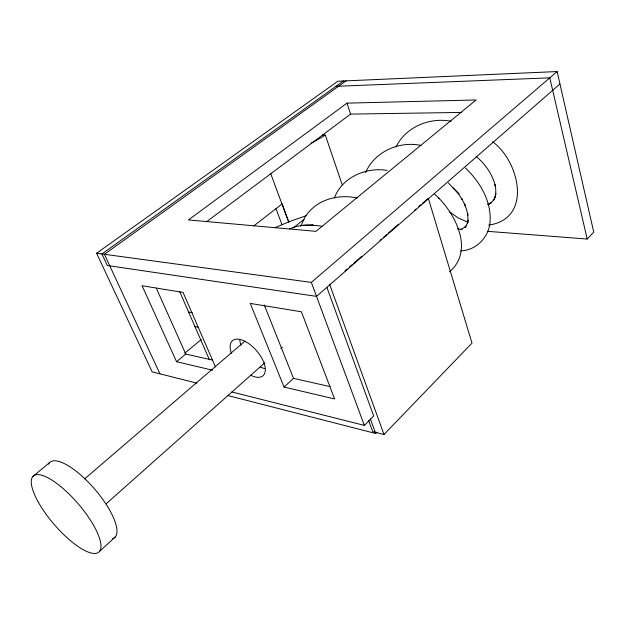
<?xml version="1.0" encoding="UTF-8"?>
<svg xmlns="http://www.w3.org/2000/svg" width="625" height="625" viewBox="0 0 625 625"><rect width="100%" height="100%" fill="white"/><g stroke="black" fill="none" stroke-linecap="round" stroke-linejoin="round"><path stroke-width="0.94" d="M300.719 226.266L305.055 216.992M334.336 198.023C342.031 177.273 366.164 166.875 387.211 170.414M365.609 172.586C374.555 151.625 399.164 140.805 421.016 145.422M396.07 146.883C405.766 126.859 429.828 117.039 451.141 121.289M305.805 216.023C316.609 199.414 338.5 193.836 357.094 198.023M487.375 231.312L587.195 239.047L593.75 232.133L557.117 71.555L337.828 81.227L96.609 253.234L152.148 371.852L196.859 383.133M466.594 225.672L464.93 227.414L467 224.086L468.313 220.141L467.414 223.25L467.961 218.648L467.641 213.609L467.836 215.227L466.625 209.742L464.531 204.07L465.148 205.328L461.57 198.359L462.125 199.43L458.273 193.641L448.406 182.961M368.648 420.648L372.672 431.609L384 434.5L472 343.109L428.297 198.242L422.453 203.344M227.508 395.445L375.703 433.5L377.039 432.125M231.867 391.969L364.359 425.398L373.688 415.945L326.875 287.352M465.766 226.391L461.023 229.555M284.07 387.047L334.617 398.961L301.414 311.789L250.25 303.414L284.07 387.047L293.5 378.359L330.039 386.609M99.516 551.414L115.359 536.883M106.078 503.867L264.93 362.672M280.961 348.422L282.422 347.133M344.953 270.914L347.148 269.008M349.344 267.094L352.266 264.539M353.727 263.266L361.773 256.258M380.047 240.32L381.508 239.039M383.703 237.133L386.625 234.578M388.086 233.305L398.328 224.375M414.406 210.352L415.875 209.078M418.797 206.531L420.992 204.617M559.953 83.984L316.531 296.375L107.281 265.477L101.906 253.953L343.445 80.977M449.492 271.797C475.102 250.219 454.633 211.578 434.344 193.891M84.648 478.883L245.023 341.086M96.609 253.234L311.344 282.383L557.117 71.555M184.703 353.258L201.211 339.547M215.453 366.898L183.055 292.422L142.086 285.719L176.555 361.711L185.766 354.047L212.422 360.062M33.016 476.336L49.492 462.68M293.258 227.953L303.922 219.383M253.672 226.016L282.125 203.898L288.781 221.859M206.555 221.758L350.578 114.102L461.797 112.422M347.023 103.148L188.43 219.938L315.953 231.344L476.102 99.969L347.023 103.148L350.578 114.102M346.078 80.859L104.398 254.289L159.945 373.82M274.891 227.711L290.203 221.289L306.586 215.594M487.477 204.297L491.227 202.781L488.93 204.203L492.039 201.875L494.523 198.852L493.617 200.023L495.383 196.32L494.82 197.703L495.797 193.367L495.664 194.82L495.789 189.914L495.039 184.68L495.305 185.867C492.445 174.242 485.258 163.961 476.094 156.391M289.602 228.898C299.719 224.211 311.305 224.484 322.062 226.32M460.57 250.898C475.984 250.469 488.758 237.445 490.023 222.266C491.727 201.477 480.008 181.953 465.523 167.992M488.711 225.148C533.117 218.516 519.305 161.148 492.609 141.758M335.984 86.32L549.789 77.836L587.195 239.047M302.969 225.281L313.062 225.117L311.633 225.133M322.406 135.047L325.312 135.055L342.25 184.922M457.328 228.984L462.172 229.359M188.555 312.031L192.32 312.719M194.922 326.625L198.68 327.359M176.555 361.711L212.641 370.211M468.117 222.406L458.008 217.812L449.328 211.711M459.281 193.938L452.93 187.578M438.25 197.523L439.242 198.641M156.273 288.086L185.766 354.047M179.766 291.82L209.445 359.82M264.305 304.969L293.5 378.359M276.016 208.703L282.023 224.75M311.344 282.383L364.359 425.398M270.539 173.188L288.742 222.266M370.359 418.914L375.703 433.5M329.602 284.305L384 434.5M264.75 368.57A23.078 11.734 48.9 0 1 260.148 366.906M240.953 345.141A23.078 11.734 48.9 0 1 239.812 340.172M231.406 353.344A23.25 11.594 48.9 0 1 242.328 340.141A23.25 11.594 48.9 0 1 264.812 365.664A23.25 11.594 48.9 0 1 250.734 375.273M325.312 135.055A80.625 25.602 -20.4 0 1 311.016 143.234M48.492 464.102A49.656 16.492 49.3 0 1 94.977 489.43A49.656 16.492 49.3 0 1 112.516 538.742M38.375 502.258A50.195 15.844 49.3 0 0 98.297 552.5A50.195 15.844 49.3 0 0 61.711 487.344A50.195 15.844 49.3 0 0 38.375 502.258"/></g></svg>
